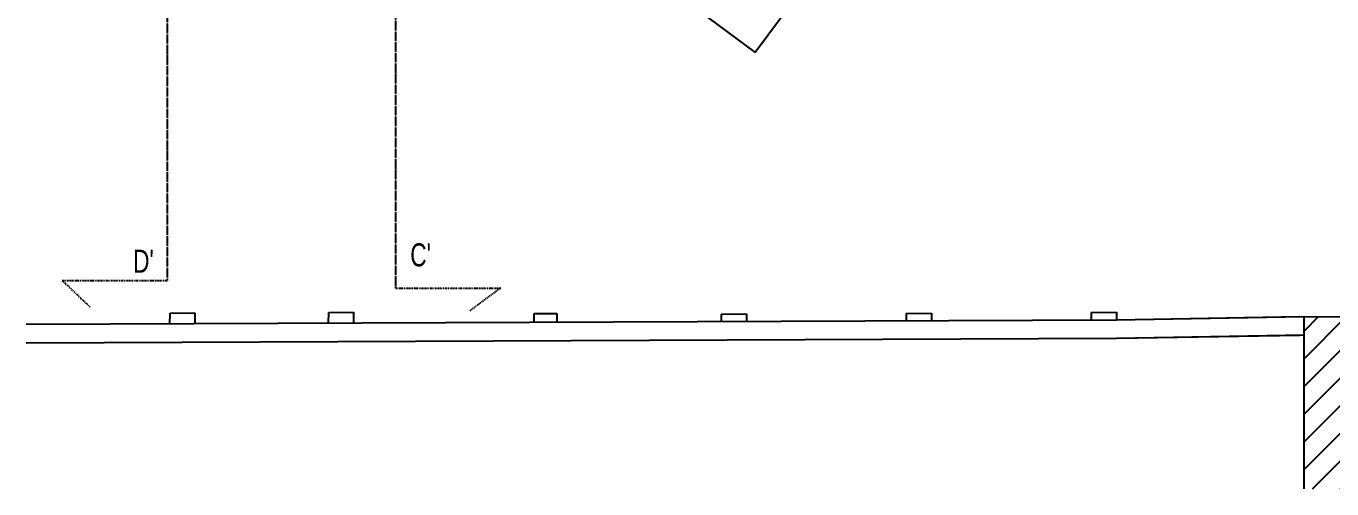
# Model space of a CAD drawing. Header units: millimetres. Extents: x -3782782348 to 131293, y -36553 to 57271.
# Drawn here: x 125030 to 127145, y -30561 to -29810 of the extents above; entities that cross this region are included whole.
import ezdxf

# ---------------------------------------------------------------- set-up
doc = ezdxf.new("R2010")
doc.units = ezdxf.units.MM
doc.header["$LTSCALE"] = 0.01
doc.linetypes.add('DASHDOT', pattern=[25.4, 12.7, -6.35, 0, -6.35])
doc.layers.get('Defpoints').update_dxf_attribs({"color": 253})
for name, color, linetype in [('X_MURI', 8, 'Continuous'), ('X_quote 1', 253, 'Continuous'), ('X_rilievo', 8, 'Continuous'), ('X_TESTI', 253, 'Continuous')]:
    doc.layers.add(name, color=color, linetype=linetype)
doc.styles.add('QUOTE', font='simplex.shx', dxfattribs={"width": 0.7})
doc.styles.get("Standard").update_dxf_attribs({"font": 'arial.ttf'})
doc.dimstyles.get("Standard").update_dxf_attribs({"dimscale": 0, "dimtxt": 0.18, "dimasz": 0.18, "dimexe": 0.18, "dimexo": 0.0625, "dimgap": 0.09, "dimtad": 1, "dimdec": 0, "dimzin": 0, "dimdsep": 46, "dimtxsty": 'Standard', "dimcen": 0.09, "dimclrd": 256, "dimclre": 256, "dimclrt": 5, "dimadec": 0, "dimazin": 0, "dimtfac": 1, "dimtdec": 0, "dimtix": 1, "dimtofl": 0, "dimtmove": 2, "dimatfit": 3, "dimfxl": 1, "dimtolj": 1, "dimtzin": 0, "dimarcsym": 0})

# ---------------------------------------------------------------- blocks, each defined once
blk = doc.blocks.new('*D222')
at = {"layer": 'Defpoints', "color": 0, "transparency": 16777216}
for p in [(125584.7, -29261), (126271, -29772.4, 0), (126210.8, -29853.2)]:
    blk.add_point(p, dxfattribs=at)
at = {"layer": 'X_quote 1', "lineweight": -2, "transparency": 16777216}
for p, q in [((125584.7, -29261), (125524.4, -29341.9)), ((125524.7, -29341.9), (126210.7, -29853.1)), ((126271, -29772.5), (126210.7, -29853.3))]:
    blk.add_line(p, q, dxfattribs=at)
at = {"layer": 'X_quote 1', "transparency": 16777216}
for points in [[(125524.7, -29341.8), (125524.7, -29341.9), (125524.5, -29341.8)], [(126210.7, -29853.1), (126210.6, -29853.1), (126210.8, -29853.2)]]:
    blk.add_solid(points, dxfattribs=at)
at = {"layer": 'X_quote 1', "color": 5, "transparency": 16777216, "insert": (125867.8, -29597.3), "char_height": 0.18, "attachment_point": 5, "rotation": 323.3042}
blk.add_mtext('\\A1;856', dxfattribs=at)

msp = doc.modelspace()

# ---------------------------------------------------------------- hatches: boundary and pattern name
at = {"layer": 'X_rilievo'}
h = msp.add_hatch(dxfattribs=at)
h.set_pattern_fill('ANSI31', color=256, scale=10, style=0)
h.set_pattern_definition([(45, (168537.75, -34486.58), (-22.45064, 22.45064), [])])
h.paths.add_polyline_path([(127934.2, -30560.7), (127929.8, -30281.5), (127099.9, -30281.2), (127099.8, -30560.7)])
h.paths.add_polyline_path([(130183.9, -30560.7), (130180, -30288.1), (128428.3, -30288.1), (128428.3, -30560.7)])

# ---------------------------------------------------------------- linework, layer by layer
at = {"layer": 'X_MURI', "linetype": 'DASHDOT', "ltscale": 10}
for p, q in [((125088.4, -30222.5), (125133.7, -30265.8)), ((125088.4, -30222.5), (125258.6, -30222.5)), ((125629, -30235, 0), (125799.2, -30235, 0)), ((125798.5, -30235, 0), (125748.7, -30272, 0))]:
    msp.add_line(p, q, dxfattribs=at)
at = {"layer": 'X_MURI', "linetype": 'DASHDOT', "ltscale": 4, "elevation": 0}
for points in [[(125258.6, -29714.3), (125258.6, -30222.5)], [(125629, -30235), (125629, -29720.5)]]:
    msp.add_lwpolyline(points, dxfattribs=at)
at = {"layer": 'X_MURI', "ltscale": 2, "elevation": 0}
msp.add_lwpolyline([(127099.8, -30560.7), (127099.9, -30281.2), (127929.8, -30281.5), (127934.3, -30560.7)], dxfattribs=at)
at = {"layer": 'X_rilievo'}
for p, q in [((125262.9, -30293.2, 0), (125263.3, -30275.6, 0)), ((125262.9, -30293.2, 0), (125263.3, -30275.6, 0)), ((125262.9, -30293.2, 0), (125263.4, -30275.6, 0)), ((125262.9, -30293.2, 0), (125263.4, -30275.6, 0)), ((125263.3, -30275.6, 0), (125303.2, -30275.1, 0)), ((125263.3, -30275.6, 0), (125303.2, -30275.1, 0)), ((125263.4, -30275.6, 0), (125303.2, -30275.1, 0)), ((125263.4, -30275.6, 0), (125303.2, -30275.1, 0)), ((125303.2, -30275.1, 0), (125303.2, -30293.3, 0)), ((125303.2, -30275.1, 0), (125303.2, -30293.3, 0)), ((125303.2, -30275.1, 0), (125303.2, -30293.3, 0)), ((125303.2, -30275.1, 0), (125303.2, -30293.3, 0)), ((125519.9, -30292.1, 0), (125520.4, -30274.5, 0)), ((125519.9, -30292.1, 0), (125520.4, -30274.5, 0)), ((125519.9, -30292.1, 0), (125520.4, -30274.5, 0)), ((125519.9, -30292.1, 0), (125520.4, -30274.5, 0)), ((125520.4, -30274.5, 0), (125560.2, -30274, 0)), ((125520.4, -30274.5, 0), (125560.2, -30274, 0)), ((125520.4, -30274.5, 0), (125560.2, -30274, 0)), ((125520.4, -30274.5, 0), (125560.2, -30274, 0)), ((125560.2, -30274, 0), (125560.2, -30292.2, 0)), ((125560.2, -30274, 0), (125560.2, -30292.2, 0)), ((125560.2, -30274, 0), (125560.2, -30292.2, 0)), ((125560.2, -30274, 0), (125560.2, -30292.2, 0)), ((125852.8, -30290.7, 0), (125853.2, -30276.2, 0)), ((125852.8, -30290.7, 0), (125853.2, -30276.2, 0)), ((125853.2, -30276.2, 0), (125889.6, -30276.2, 0)), ((125853.2, -30276.2, 0), (125889.6, -30276.2, 0)), ((125889.6, -30276.4, 0), (125889.6, -30290.6, 0)), ((125889.6, -30276.4, 0), (125889.6, -30290.6, 0)), ((126155.9, -30277.5, 0), (126196.8, -30277, 0)), ((126155.9, -30277.5, 0), (126196.8, -30277, 0)), ((126155.9, -30277.5, 0), (126155.9, -30289.5, 0)), ((126155.9, -30277.5, 0), (126155.9, -30289.5, 0)), ((126196.8, -30277, 0), (126196.8, -30289.3, 0)), ((126196.8, -30277, 0), (126196.8, -30289.3, 0)), ((126455.5, -30276.2, 0), (126496.4, -30275.8, 0)), ((126455.5, -30276.2, 0), (126496.4, -30275.8, 0)), ((126455.5, -30276.2, 0), (126455.5, -30288.2, 0)), ((126455.5, -30276.2, 0), (126455.5, -30288.2, 0)), ((126496.4, -30275.8, 0), (126496.4, -30288.1, 0)), ((126496.4, -30275.8, 0), (126496.4, -30288.1, 0)), ((126755.1, -30274.5, 0), (126795.9, -30274, 0)), ((126755.1, -30274.5, 0), (126795.9, -30274, 0)), ((126755.1, -30274.5, 0), (126755.1, -30286.5, 0)), ((126755.1, -30274.5, 0), (126755.1, -30286.5, 0)), ((126795.9, -30274, 0), (126796, -30286.3, 0)), ((126795.9, -30274, 0), (126796, -30286.3, 0)), ((126796.1, -30276.1, 0), (126796, -30286.3, 0)), ((126796, -30286.3, 0), (127099.9, -30281.1, 0)), ((126796, -30286.3, 0), (127099.9, -30281.1, 0)), ((126796, -30286.3, 0), (127092.7, -30281.2, 0)), ((126796, -30286.3, 0), (127099.9, -30281.2, 0)), ((125030, -30293.6, 0), (126796, -30286.3, 0)), ((125030, -30293.6, 0), (126796, -30286.3, 0)), ((125030, -30293.6, 0), (126796, -30286.3, 0)), ((125030, -30293.6, 0), (126796, -30286.3, 0)), ((125030.1, -30323.6, 0), (126796.1, -30316.3, 0)), ((125030.1, -30323.6, 0), (126796.1, -30316.3, 0)), ((125030.1, -30323.6, 0), (126796.1, -30316.3, 0)), ((125030.1, -30323.6, 0), (126796.1, -30316.3, 0)), ((126796.5, -30316.3, 0), (127099.9, -30311.1, 0)), ((126796.5, -30316.3, 0), (127099.9, -30311.1, 0)), ((126796.5, -30316.3, 0), (127099.9, -30311.1, 0)), ((126796.5, -30316.3, 0), (127093.2, -30311.2, 0))]:
    msp.add_line(p, q, dxfattribs=at)

# ---------------------------------------------------------------- texts
at = {"layer": 'X_TESTI', "char_height": 37.5, "width": 233.79, "attachment_point": 9, "rotation": 359.8509, "style": 'QUOTE'}
for s, insert in [("{\\fArial|b0|i0|c0|p34;D'}", (125236.8, -30210.2)), ("{\\fArial|b0|i0|c0|p34;C'}", (125685.7, -30200.5, 0))]:
    msp.add_mtext(s, dxfattribs=dict(at, insert=insert))

# ---------------------------------------------------------------- dimensions: what is measured, and where the dimension line sits
at = {"layer": 'X_quote 1'}
dim = msp.add_aligned_dim(p1=(125584.7, -29261), p2=(126271, -29772.4, 0), distance=-100.8, dimstyle='Standard', override={"dimscale": 1}, dxfattribs=at)
dim.commit()
dim.dimension.update_dxf_attribs({"geometry": '*D222', "text_midpoint": (125867.8, -29597.3)})

doc.saveas('drawing.dxf')
